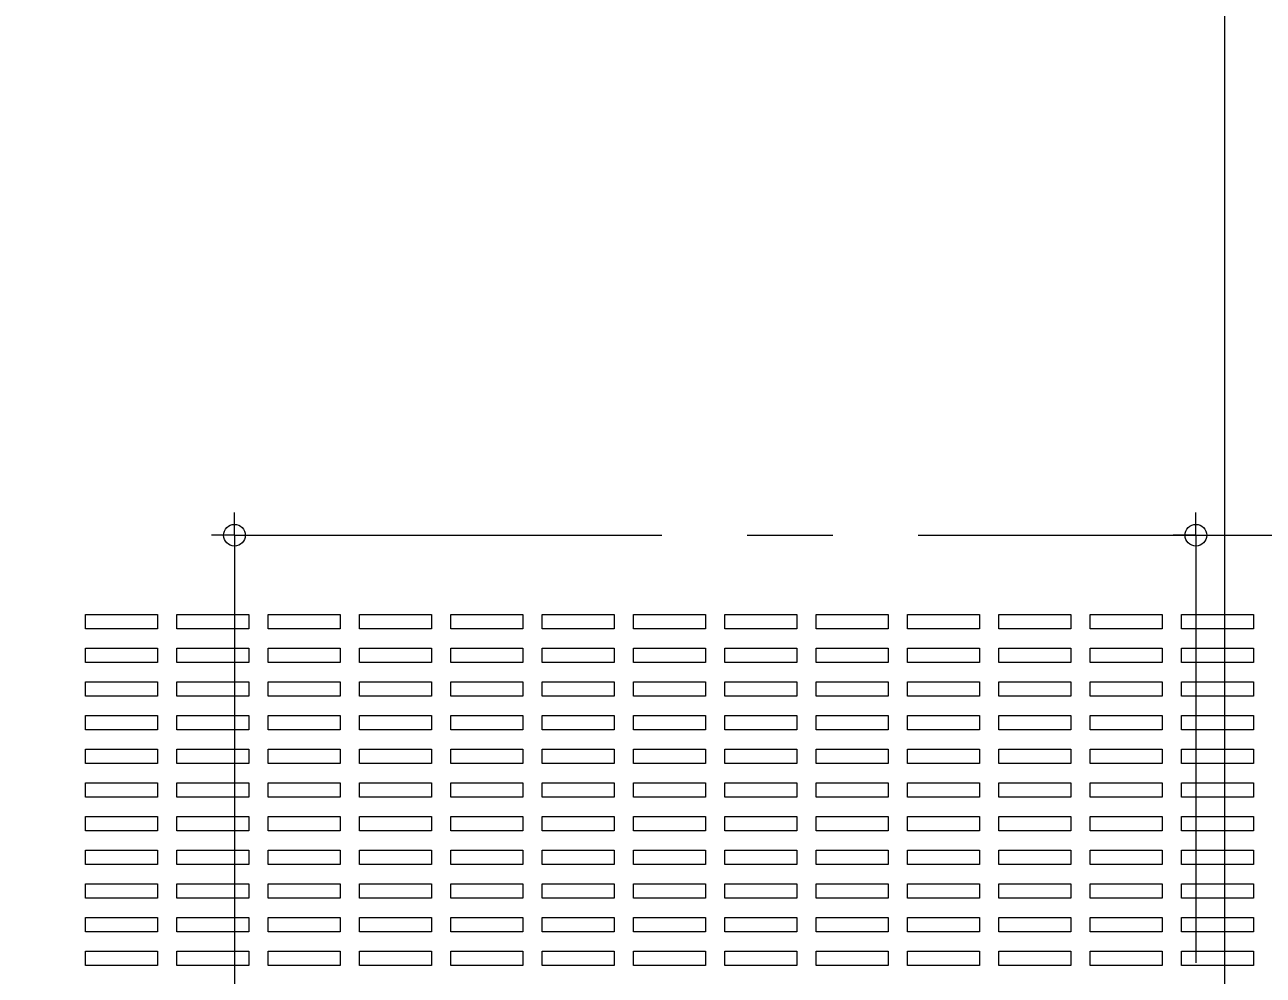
# Model space of a CAD drawing. Header units: millimetres. Extents: x 1 to 4201, y 2 to 2972.
# Drawn here: x 1629.4 to 1997.4, y 1404.4 to 1686.8 of the extents above; entities that cross this region are included whole.
import ezdxf

# ---------------------------------------------------------------- set-up
doc = ezdxf.new("R2010")
doc.units = ezdxf.units.MM
doc.header["$LTSCALE"] = 10
doc.linetypes.add('CENTERX2', pattern=[20.32, 12.7, -2.54, 2.54, -2.54])
doc.layers.add('A-TITLEBLOCK', color=7, linetype='Continuous', lineweight=15)
doc.styles.add('SLDTEXTSTYLE1', font='TXT', dxfattribs={"width": 0.7})
doc.dimstyles.new('SLDDIMSTYLE1', dxfattribs={"dimtxt": 60, "dimasz": 40.8, "dimexe": 0, "dimexo": 0.0625, "dimgap": 15, "dimtad": 2, "dimlfac": 0.7, "dimrnd": 1e-09, "dimzin": 12, "dimdsep": 46, "dimtxsty": 'SLDTEXTSTYLE1', "dimsah": 1, "dimcen": 0.09, "dimadec": 0, "dimazin": 3, "dimtfac": 1, "dimtofl": 0, "dimtmove": 0, "dimatfit": 3, "dimfxl": 0, "dimfrac": 2, "dimtolj": 1, "dimtzin": 12, "dimarcsym": 0})

# ---------------------------------------------------------------- blocks, each defined once
blk = doc.blocks.new('_D_1')
at = {"layer": 'A-TITLEBLOCK'}
for p, q in [((1977.45, 1535.14), (2129.46, 1535.14)), ((2109.46, 1303.72), (2109.46, 1535.14)), ((1977.45, 1303.72), (2129.46, 1303.72))]:
    blk.add_line(p, q, dxfattribs=at)
for points in [[(2109.46, 1535.14), (2104.38, 1494.34), (2114.54, 1494.34)], [(2109.46, 1303.72), (2114.54, 1344.52), (2104.38, 1344.52)]]:
    blk.add_solid(points, dxfattribs=at)
at = {"layer": 'A-TITLEBLOCK', "insert": (2032.12, 1385.25), "char_height": 60, "attachment_point": 1, "rotation": 90, "style": 'SLDTEXTSTYLE1'}
blk.add_mtext('162', dxfattribs=at)
blk = doc.blocks.new('_D_2')
at = {"layer": 'A-TITLEBLOCK'}
for p, q in [((1977.45, 1775.14), (2129.46, 1775.14)), ((2109.46, 1535.14), (2109.46, 1775.14)), ((1977.45, 1535.14), (2129.46, 1535.14))]:
    blk.add_line(p, q, dxfattribs=at)
for points in [[(2109.46, 1775.14), (2104.38, 1734.34), (2114.54, 1734.34)], [(2109.46, 1535.14), (2114.54, 1575.94), (2104.38, 1575.94)]]:
    blk.add_solid(points, dxfattribs=at)
at = {"layer": 'A-TITLEBLOCK', "insert": (2032.12, 1602.37), "char_height": 60, "attachment_point": 1, "rotation": 90, "style": 'SLDTEXTSTYLE1'}
blk.add_mtext('168', dxfattribs=at)
blk = doc.blocks.new('_D_6')
at = {"layer": 'A-TITLEBLOCK'}
for p, q in [((1691.73, 1528.36), (1691.73, 1132)), ((1218.87, 1303.72), (1218.87, 1132)), ((1218.87, 1152), (1691.73, 1152))]:
    blk.add_line(p, q, dxfattribs=at)
for points in [[(1218.87, 1152), (1259.67, 1146.92), (1259.67, 1157.08)], [(1691.73, 1152), (1650.93, 1157.08), (1650.93, 1146.92)]]:
    blk.add_solid(points, dxfattribs=at)
at = {"layer": 'A-TITLEBLOCK', "insert": (1413.72, 1229.34), "char_height": 60, "attachment_point": 1, "style": 'SLDTEXTSTYLE1'}
blk.add_mtext('331', dxfattribs=at)
blk = doc.blocks.new('_D_23')
at = {"layer": 'A-TITLEBLOCK'}
for p, q in [((878.87, 1260.86), (878.87, 2349.43)), ((1986.02, 1260.86), (1986.02, 2349.43)), ((878.87, 2329.43), (1986.02, 2329.43))]:
    blk.add_line(p, q, dxfattribs=at)
for points in [[(878.87, 2329.43), (919.67, 2324.35), (919.67, 2334.51)], [(1986.02, 2329.43), (1945.22, 2334.51), (1945.22, 2324.35)]]:
    blk.add_solid(points, dxfattribs=at)
at = {"layer": 'A-TITLEBLOCK', "insert": (1393.03, 2406.77), "char_height": 60, "attachment_point": 1, "style": 'SLDTEXTSTYLE1'}
blk.add_mtext('775', dxfattribs=at)
blk = doc.blocks.new('SW_CENTERMARKSYMBOL_4')
at = {"layer": 'A-TITLEBLOCK', "color": 0}
for p, q in [((0, 3.57), (0, 6.79)), ((-3.57, 0), (-6.79, 0)), ((0, 0), (-3.57, 0)), ((0, 0), (0, 3.57)), ((0, 0), (0, -3.57)), ((0, 0), (3.57, 0)), ((3.57, 0), (6.79, 0)), ((0, -3.57), (0, -6.79))]:
    blk.add_line(p, q, dxfattribs=at)
blk = doc.blocks.new('SW_CENTERMARKSYMBOL_5')
at = {"layer": 'A-TITLEBLOCK', "color": 0}
for p, q in [((0, 3.57), (0, 6.79)), ((-3.57, 0), (-6.79, 0)), ((0, 0), (-3.57, 0)), ((0, 0), (0, 3.57)), ((0, 0), (0, -3.57)), ((0, 0), (3.57, 0)), ((3.57, 0), (6.79, 0)), ((0, -3.57), (0, -6.79))]:
    blk.add_line(p, q, dxfattribs=at)

msp = doc.modelspace()

# ---------------------------------------------------------------- linework, layer by layer
at = {"color": 7, "linetype": 'Continuous', "lineweight": 15}
for p, q in [((1647.445, 1507.287), (1647.445, 1511.573)), ((1647.445, 1511.573), (1668.874, 1511.573)), ((1668.874, 1511.573), (1668.874, 1507.287)), ((1674.588, 1507.287), (1674.588, 1511.573)), ((1674.588, 1511.573), (1696.017, 1511.573)), ((1696.017, 1511.573), (1696.017, 1507.287)), ((1701.731, 1507.287), (1701.731, 1511.573)), ((1701.731, 1511.573), (1723.16, 1511.573)), ((1723.16, 1511.573), (1723.16, 1507.287)), ((1728.874, 1507.287), (1728.874, 1511.573)), ((1728.874, 1511.573), (1750.302, 1511.573)), ((1750.302, 1511.573), (1750.302, 1507.287)), ((1756.017, 1507.287), (1756.017, 1511.573)), ((1756.017, 1511.573), (1777.445, 1511.573)), ((1777.445, 1511.573), (1777.445, 1507.287)), ((1783.16, 1507.287), (1783.16, 1511.573)), ((1783.16, 1511.573), (1804.588, 1511.573)), ((1804.588, 1511.573), (1804.588, 1507.287)), ((1810.302, 1507.287), (1810.302, 1511.573)), ((1810.302, 1511.573), (1831.731, 1511.573)), ((1831.731, 1511.573), (1831.731, 1507.287)), ((1837.445, 1507.287), (1837.445, 1511.573)), ((1837.445, 1511.573), (1858.874, 1511.573)), ((1858.874, 1511.573), (1858.874, 1507.287)), ((1864.588, 1507.287), (1864.588, 1511.573)), ((1864.588, 1511.573), (1886.017, 1511.573)), ((1886.017, 1511.573), (1886.017, 1507.287)), ((1891.731, 1507.287), (1891.731, 1511.573)), ((1891.731, 1511.573), (1913.16, 1511.573)), ((1913.16, 1511.573), (1913.16, 1507.287)), ((1918.874, 1507.287), (1918.874, 1511.573)), ((1918.874, 1511.573), (1940.302, 1511.573)), ((1940.302, 1511.573), (1940.302, 1507.287)), ((1946.017, 1507.287), (1946.017, 1511.573)), ((1946.017, 1511.573), (1967.445, 1511.573)), ((1967.445, 1511.573), (1967.445, 1507.287)), ((1973.16, 1507.287), (1973.16, 1511.573)), ((1973.16, 1511.573), (1994.588, 1511.573)), ((1994.588, 1511.573), (1994.588, 1507.287)), ((1668.874, 1507.287), (1647.445, 1507.287)), ((1696.017, 1507.287), (1674.588, 1507.287)), ((1723.16, 1507.287), (1701.731, 1507.287)), ((1750.302, 1507.287), (1728.874, 1507.287)), ((1777.445, 1507.287), (1756.017, 1507.287)), ((1804.588, 1507.287), (1783.16, 1507.287)), ((1831.731, 1507.287), (1810.302, 1507.287)), ((1858.874, 1507.287), (1837.445, 1507.287)), ((1886.017, 1507.287), (1864.588, 1507.287)), ((1913.16, 1507.287), (1891.731, 1507.287)), ((1940.302, 1507.287), (1918.874, 1507.287)), ((1967.445, 1507.287), (1946.017, 1507.287)), ((1994.588, 1507.287), (1973.16, 1507.287)), ((1647.445, 1497.287), (1647.445, 1501.573)), ((1647.445, 1501.573), (1668.874, 1501.573)), ((1668.874, 1501.573), (1668.874, 1497.287)), ((1674.588, 1497.287), (1674.588, 1501.573)), ((1674.588, 1501.573), (1696.017, 1501.573)), ((1696.017, 1501.573), (1696.017, 1497.287)), ((1701.731, 1497.287), (1701.731, 1501.573)), ((1701.731, 1501.573), (1723.16, 1501.573)), ((1723.16, 1501.573), (1723.16, 1497.287)), ((1728.874, 1497.287), (1728.874, 1501.573)), ((1728.874, 1501.573), (1750.302, 1501.573)), ((1750.302, 1501.573), (1750.302, 1497.287)), ((1756.017, 1497.287), (1756.017, 1501.573)), ((1756.017, 1501.573), (1777.445, 1501.573)), ((1777.445, 1501.573), (1777.445, 1497.287)), ((1783.16, 1497.287), (1783.16, 1501.573)), ((1783.16, 1501.573), (1804.588, 1501.573)), ((1804.588, 1501.573), (1804.588, 1497.287)), ((1810.302, 1497.287), (1810.302, 1501.573)), ((1810.302, 1501.573), (1831.731, 1501.573)), ((1831.731, 1501.573), (1831.731, 1497.287)), ((1837.445, 1497.287), (1837.445, 1501.573)), ((1837.445, 1501.573), (1858.874, 1501.573)), ((1858.874, 1501.573), (1858.874, 1497.287)), ((1864.588, 1497.287), (1864.588, 1501.573)), ((1864.588, 1501.573), (1886.017, 1501.573)), ((1886.017, 1501.573), (1886.017, 1497.287)), ((1891.731, 1497.287), (1891.731, 1501.573)), ((1891.731, 1501.573), (1913.16, 1501.573)), ((1913.16, 1501.573), (1913.16, 1497.287)), ((1918.874, 1497.287), (1918.874, 1501.573)), ((1918.874, 1501.573), (1940.302, 1501.573)), ((1940.302, 1501.573), (1940.302, 1497.287)), ((1946.017, 1497.287), (1946.017, 1501.573)), ((1946.017, 1501.573), (1967.445, 1501.573)), ((1967.445, 1501.573), (1967.445, 1497.287)), ((1973.16, 1497.287), (1973.16, 1501.573)), ((1973.16, 1501.573), (1994.588, 1501.573)), ((1994.588, 1501.573), (1994.588, 1497.287)), ((1668.874, 1497.287), (1647.445, 1497.287)), ((1696.017, 1497.287), (1674.588, 1497.287)), ((1723.16, 1497.287), (1701.731, 1497.287)), ((1750.302, 1497.287), (1728.874, 1497.287)), ((1777.445, 1497.287), (1756.017, 1497.287)), ((1804.588, 1497.287), (1783.16, 1497.287)), ((1831.731, 1497.287), (1810.302, 1497.287)), ((1858.874, 1497.287), (1837.445, 1497.287)), ((1886.017, 1497.287), (1864.588, 1497.287)), ((1913.16, 1497.287), (1891.731, 1497.287)), ((1940.302, 1497.287), (1918.874, 1497.287)), ((1967.445, 1497.287), (1946.017, 1497.287)), ((1994.588, 1497.287), (1973.16, 1497.287)), ((1647.445, 1487.287), (1647.445, 1491.573)), ((1647.445, 1491.573), (1668.874, 1491.573)), ((1668.874, 1491.573), (1668.874, 1487.287)), ((1674.588, 1487.287), (1674.588, 1491.573)), ((1674.588, 1491.573), (1696.017, 1491.573)), ((1696.017, 1491.573), (1696.017, 1487.287)), ((1701.731, 1487.287), (1701.731, 1491.573)), ((1701.731, 1491.573), (1723.16, 1491.573)), ((1723.16, 1491.573), (1723.16, 1487.287)), ((1728.874, 1487.287), (1728.874, 1491.573)), ((1728.874, 1491.573), (1750.302, 1491.573)), ((1750.302, 1491.573), (1750.302, 1487.287)), ((1756.017, 1487.287), (1756.017, 1491.573)), ((1756.017, 1491.573), (1777.445, 1491.573)), ((1777.445, 1491.573), (1777.445, 1487.287)), ((1783.16, 1487.287), (1783.16, 1491.573)), ((1783.16, 1491.573), (1804.588, 1491.573)), ((1804.588, 1491.573), (1804.588, 1487.287)), ((1810.302, 1487.287), (1810.302, 1491.573)), ((1810.302, 1491.573), (1831.731, 1491.573)), ((1831.731, 1491.573), (1831.731, 1487.287)), ((1837.445, 1487.287), (1837.445, 1491.573)), ((1837.445, 1491.573), (1858.874, 1491.573)), ((1858.874, 1491.573), (1858.874, 1487.287)), ((1864.588, 1487.287), (1864.588, 1491.573)), ((1864.588, 1491.573), (1886.017, 1491.573)), ((1886.017, 1491.573), (1886.017, 1487.287)), ((1891.731, 1487.287), (1891.731, 1491.573)), ((1891.731, 1491.573), (1913.16, 1491.573)), ((1913.16, 1491.573), (1913.16, 1487.287)), ((1918.874, 1487.287), (1918.874, 1491.573)), ((1918.874, 1491.573), (1940.302, 1491.573)), ((1940.302, 1491.573), (1940.302, 1487.287)), ((1946.017, 1487.287), (1946.017, 1491.573)), ((1946.017, 1491.573), (1967.445, 1491.573)), ((1967.445, 1491.573), (1967.445, 1487.287)), ((1973.16, 1487.287), (1973.16, 1491.573)), ((1973.16, 1491.573), (1994.588, 1491.573)), ((1994.588, 1491.573), (1994.588, 1487.287)), ((1668.874, 1487.287), (1647.445, 1487.287)), ((1696.017, 1487.287), (1674.588, 1487.287)), ((1723.16, 1487.287), (1701.731, 1487.287)), ((1750.302, 1487.287), (1728.874, 1487.287)), ((1777.445, 1487.287), (1756.017, 1487.287)), ((1804.588, 1487.287), (1783.16, 1487.287)), ((1831.731, 1487.287), (1810.302, 1487.287)), ((1858.874, 1487.287), (1837.445, 1487.287)), ((1886.017, 1487.287), (1864.588, 1487.287)), ((1913.16, 1487.287), (1891.731, 1487.287)), ((1940.302, 1487.287), (1918.874, 1487.287)), ((1967.445, 1487.287), (1946.017, 1487.287)), ((1994.588, 1487.287), (1973.16, 1487.287)), ((1647.445, 1477.287), (1647.445, 1481.573)), ((1647.445, 1481.573), (1668.874, 1481.573)), ((1668.874, 1481.573), (1668.874, 1477.287)), ((1674.588, 1477.287), (1674.588, 1481.573)), ((1674.588, 1481.573), (1696.017, 1481.573)), ((1696.017, 1481.573), (1696.017, 1477.287)), ((1701.731, 1477.287), (1701.731, 1481.573)), ((1701.731, 1481.573), (1723.16, 1481.573)), ((1723.16, 1481.573), (1723.16, 1477.287)), ((1728.874, 1477.287), (1728.874, 1481.573)), ((1728.874, 1481.573), (1750.302, 1481.573)), ((1750.302, 1481.573), (1750.302, 1477.287)), ((1756.017, 1477.287), (1756.017, 1481.573)), ((1756.017, 1481.573), (1777.445, 1481.573)), ((1777.445, 1481.573), (1777.445, 1477.287)), ((1783.16, 1477.287), (1783.16, 1481.573)), ((1783.16, 1481.573), (1804.588, 1481.573)), ((1804.588, 1481.573), (1804.588, 1477.287)), ((1810.302, 1477.287), (1810.302, 1481.573)), ((1810.302, 1481.573), (1831.731, 1481.573)), ((1831.731, 1481.573), (1831.731, 1477.287)), ((1837.445, 1477.287), (1837.445, 1481.573)), ((1837.445, 1481.573), (1858.874, 1481.573)), ((1858.874, 1481.573), (1858.874, 1477.287)), ((1864.588, 1477.287), (1864.588, 1481.573)), ((1864.588, 1481.573), (1886.017, 1481.573)), ((1886.017, 1481.573), (1886.017, 1477.287)), ((1891.731, 1477.287), (1891.731, 1481.573)), ((1891.731, 1481.573), (1913.16, 1481.573)), ((1913.16, 1481.573), (1913.16, 1477.287)), ((1918.874, 1477.287), (1918.874, 1481.573)), ((1918.874, 1481.573), (1940.302, 1481.573)), ((1940.302, 1481.573), (1940.302, 1477.287)), ((1946.017, 1477.287), (1946.017, 1481.573)), ((1946.017, 1481.573), (1967.445, 1481.573)), ((1967.445, 1481.573), (1967.445, 1477.287)), ((1973.16, 1477.287), (1973.16, 1481.573)), ((1973.16, 1481.573), (1994.588, 1481.573)), ((1994.588, 1481.573), (1994.588, 1477.287)), ((1668.874, 1477.287), (1647.445, 1477.287)), ((1696.017, 1477.287), (1674.588, 1477.287)), ((1723.16, 1477.287), (1701.731, 1477.287)), ((1750.302, 1477.287), (1728.874, 1477.287)), ((1777.445, 1477.287), (1756.017, 1477.287)), ((1804.588, 1477.287), (1783.16, 1477.287)), ((1831.731, 1477.287), (1810.302, 1477.287)), ((1858.874, 1477.287), (1837.445, 1477.287)), ((1886.017, 1477.287), (1864.588, 1477.287)), ((1913.16, 1477.287), (1891.731, 1477.287)), ((1940.302, 1477.287), (1918.874, 1477.287)), ((1967.445, 1477.287), (1946.017, 1477.287)), ((1994.588, 1477.287), (1973.16, 1477.287)), ((1647.445, 1467.287), (1647.445, 1471.573)), ((1647.445, 1471.573), (1668.874, 1471.573)), ((1668.874, 1471.573), (1668.874, 1467.287)), ((1674.588, 1467.287), (1674.588, 1471.573)), ((1674.588, 1471.573), (1696.017, 1471.573)), ((1696.017, 1471.573), (1696.017, 1467.287)), ((1701.731, 1467.287), (1701.731, 1471.573)), ((1701.731, 1471.573), (1723.16, 1471.573)), ((1723.16, 1471.573), (1723.16, 1467.287)), ((1728.874, 1467.287), (1728.874, 1471.573)), ((1728.874, 1471.573), (1750.302, 1471.573)), ((1750.302, 1471.573), (1750.302, 1467.287)), ((1756.017, 1467.287), (1756.017, 1471.573)), ((1756.017, 1471.573), (1777.445, 1471.573)), ((1777.445, 1471.573), (1777.445, 1467.287)), ((1783.16, 1467.287), (1783.16, 1471.573)), ((1783.16, 1471.573), (1804.588, 1471.573)), ((1804.588, 1471.573), (1804.588, 1467.287)), ((1810.302, 1467.287), (1810.302, 1471.573)), ((1810.302, 1471.573), (1831.731, 1471.573)), ((1831.731, 1471.573), (1831.731, 1467.287)), ((1837.445, 1467.287), (1837.445, 1471.573)), ((1837.445, 1471.573), (1858.874, 1471.573)), ((1858.874, 1471.573), (1858.874, 1467.287)), ((1864.588, 1467.287), (1864.588, 1471.573)), ((1864.588, 1471.573), (1886.017, 1471.573)), ((1886.017, 1471.573), (1886.017, 1467.287)), ((1891.731, 1467.287), (1891.731, 1471.573)), ((1891.731, 1471.573), (1913.16, 1471.573)), ((1913.16, 1471.573), (1913.16, 1467.287)), ((1918.874, 1467.287), (1918.874, 1471.573)), ((1918.874, 1471.573), (1940.302, 1471.573)), ((1940.302, 1471.573), (1940.302, 1467.287)), ((1946.017, 1467.287), (1946.017, 1471.573)), ((1946.017, 1471.573), (1967.445, 1471.573)), ((1967.445, 1471.573), (1967.445, 1467.287)), ((1973.16, 1467.287), (1973.16, 1471.573)), ((1973.16, 1471.573), (1994.588, 1471.573)), ((1994.588, 1471.573), (1994.588, 1467.287)), ((1668.874, 1467.287), (1647.445, 1467.287)), ((1696.017, 1467.287), (1674.588, 1467.287)), ((1723.16, 1467.287), (1701.731, 1467.287)), ((1750.302, 1467.287), (1728.874, 1467.287)), ((1777.445, 1467.287), (1756.017, 1467.287)), ((1804.588, 1467.287), (1783.16, 1467.287)), ((1831.731, 1467.287), (1810.302, 1467.287)), ((1858.874, 1467.287), (1837.445, 1467.287)), ((1886.017, 1467.287), (1864.588, 1467.287)), ((1913.16, 1467.287), (1891.731, 1467.287)), ((1940.302, 1467.287), (1918.874, 1467.287)), ((1967.445, 1467.287), (1946.017, 1467.287)), ((1994.588, 1467.287), (1973.16, 1467.287)), ((1647.445, 1457.287), (1647.445, 1461.573)), ((1647.445, 1461.573), (1668.874, 1461.573)), ((1668.874, 1461.573), (1668.874, 1457.287)), ((1674.588, 1457.287), (1674.588, 1461.573)), ((1674.588, 1461.573), (1696.017, 1461.573)), ((1696.017, 1461.573), (1696.017, 1457.287)), ((1701.731, 1457.287), (1701.731, 1461.573)), ((1701.731, 1461.573), (1723.16, 1461.573)), ((1723.16, 1461.573), (1723.16, 1457.287)), ((1728.874, 1457.287), (1728.874, 1461.573)), ((1728.874, 1461.573), (1750.302, 1461.573)), ((1750.302, 1461.573), (1750.302, 1457.287)), ((1756.017, 1457.287), (1756.017, 1461.573)), ((1756.017, 1461.573), (1777.445, 1461.573)), ((1777.445, 1461.573), (1777.445, 1457.287)), ((1783.16, 1457.287), (1783.16, 1461.573)), ((1783.16, 1461.573), (1804.588, 1461.573)), ((1804.588, 1461.573), (1804.588, 1457.287)), ((1810.302, 1457.287), (1810.302, 1461.573)), ((1810.302, 1461.573), (1831.731, 1461.573)), ((1831.731, 1461.573), (1831.731, 1457.287)), ((1837.445, 1457.287), (1837.445, 1461.573)), ((1837.445, 1461.573), (1858.874, 1461.573)), ((1858.874, 1461.573), (1858.874, 1457.287)), ((1864.588, 1457.287), (1864.588, 1461.573)), ((1864.588, 1461.573), (1886.017, 1461.573)), ((1886.017, 1461.573), (1886.017, 1457.287)), ((1891.731, 1457.287), (1891.731, 1461.573)), ((1891.731, 1461.573), (1913.16, 1461.573)), ((1913.16, 1461.573), (1913.16, 1457.287)), ((1918.874, 1457.287), (1918.874, 1461.573)), ((1918.874, 1461.573), (1940.302, 1461.573)), ((1940.302, 1461.573), (1940.302, 1457.287)), ((1946.017, 1457.287), (1946.017, 1461.573)), ((1946.017, 1461.573), (1967.445, 1461.573)), ((1967.445, 1461.573), (1967.445, 1457.287)), ((1973.16, 1457.287), (1973.16, 1461.573)), ((1973.16, 1461.573), (1994.588, 1461.573)), ((1994.588, 1461.573), (1994.588, 1457.287)), ((1668.874, 1457.287), (1647.445, 1457.287)), ((1696.017, 1457.287), (1674.588, 1457.287)), ((1723.16, 1457.287), (1701.731, 1457.287)), ((1750.302, 1457.287), (1728.874, 1457.287)), ((1777.445, 1457.287), (1756.017, 1457.287)), ((1804.588, 1457.287), (1783.16, 1457.287)), ((1831.731, 1457.287), (1810.302, 1457.287)), ((1858.874, 1457.287), (1837.445, 1457.287)), ((1886.017, 1457.287), (1864.588, 1457.287)), ((1913.16, 1457.287), (1891.731, 1457.287)), ((1940.302, 1457.287), (1918.874, 1457.287)), ((1967.445, 1457.287), (1946.017, 1457.287)), ((1994.588, 1457.287), (1973.16, 1457.287)), ((1647.445, 1447.287), (1647.445, 1451.573)), ((1647.445, 1451.573), (1668.874, 1451.573)), ((1668.874, 1451.573), (1668.874, 1447.287)), ((1674.588, 1447.287), (1674.588, 1451.573)), ((1674.588, 1451.573), (1696.017, 1451.573)), ((1696.017, 1451.573), (1696.017, 1447.287)), ((1701.731, 1447.287), (1701.731, 1451.573)), ((1701.731, 1451.573), (1723.16, 1451.573)), ((1723.16, 1451.573), (1723.16, 1447.287)), ((1728.874, 1447.287), (1728.874, 1451.573)), ((1728.874, 1451.573), (1750.302, 1451.573)), ((1750.302, 1451.573), (1750.302, 1447.287)), ((1756.017, 1447.287), (1756.017, 1451.573)), ((1756.017, 1451.573), (1777.445, 1451.573)), ((1777.445, 1451.573), (1777.445, 1447.287)), ((1783.16, 1447.287), (1783.16, 1451.573)), ((1783.16, 1451.573), (1804.588, 1451.573)), ((1804.588, 1451.573), (1804.588, 1447.287)), ((1810.302, 1447.287), (1810.302, 1451.573)), ((1810.302, 1451.573), (1831.731, 1451.573)), ((1831.731, 1451.573), (1831.731, 1447.287)), ((1837.445, 1447.287), (1837.445, 1451.573)), ((1837.445, 1451.573), (1858.874, 1451.573)), ((1858.874, 1451.573), (1858.874, 1447.287)), ((1864.588, 1447.287), (1864.588, 1451.573)), ((1864.588, 1451.573), (1886.017, 1451.573)), ((1886.017, 1451.573), (1886.017, 1447.287)), ((1891.731, 1447.287), (1891.731, 1451.573)), ((1891.731, 1451.573), (1913.16, 1451.573)), ((1913.16, 1451.573), (1913.16, 1447.287)), ((1918.874, 1447.287), (1918.874, 1451.573)), ((1918.874, 1451.573), (1940.302, 1451.573)), ((1940.302, 1451.573), (1940.302, 1447.287)), ((1946.017, 1447.287), (1946.017, 1451.573)), ((1946.017, 1451.573), (1967.445, 1451.573)), ((1967.445, 1451.573), (1967.445, 1447.287)), ((1973.16, 1447.287), (1973.16, 1451.573)), ((1973.16, 1451.573), (1994.588, 1451.573)), ((1994.588, 1451.573), (1994.588, 1447.287)), ((1668.874, 1447.287), (1647.445, 1447.287)), ((1696.017, 1447.287), (1674.588, 1447.287)), ((1723.16, 1447.287), (1701.731, 1447.287)), ((1750.302, 1447.287), (1728.874, 1447.287)), ((1777.445, 1447.287), (1756.017, 1447.287)), ((1804.588, 1447.287), (1783.16, 1447.287)), ((1831.731, 1447.287), (1810.302, 1447.287)), ((1858.874, 1447.287), (1837.445, 1447.287)), ((1886.017, 1447.287), (1864.588, 1447.287)), ((1913.16, 1447.287), (1891.731, 1447.287)), ((1940.302, 1447.287), (1918.874, 1447.287)), ((1967.445, 1447.287), (1946.017, 1447.287)), ((1994.588, 1447.287), (1973.16, 1447.287)), ((1647.445, 1437.287), (1647.445, 1441.573)), ((1647.445, 1441.573), (1668.874, 1441.573)), ((1668.874, 1441.573), (1668.874, 1437.287)), ((1674.588, 1437.287), (1674.588, 1441.573)), ((1674.588, 1441.573), (1696.017, 1441.573)), ((1696.017, 1441.573), (1696.017, 1437.287)), ((1701.731, 1437.287), (1701.731, 1441.573)), ((1701.731, 1441.573), (1723.16, 1441.573)), ((1723.16, 1441.573), (1723.16, 1437.287)), ((1728.874, 1437.287), (1728.874, 1441.573)), ((1728.874, 1441.573), (1750.302, 1441.573)), ((1750.302, 1441.573), (1750.302, 1437.287)), ((1756.017, 1437.287), (1756.017, 1441.573)), ((1756.017, 1441.573), (1777.445, 1441.573)), ((1777.445, 1441.573), (1777.445, 1437.287)), ((1783.16, 1437.287), (1783.16, 1441.573)), ((1783.16, 1441.573), (1804.588, 1441.573)), ((1804.588, 1441.573), (1804.588, 1437.287)), ((1810.302, 1437.287), (1810.302, 1441.573)), ((1810.302, 1441.573), (1831.731, 1441.573)), ((1831.731, 1441.573), (1831.731, 1437.287)), ((1837.445, 1437.287), (1837.445, 1441.573)), ((1837.445, 1441.573), (1858.874, 1441.573)), ((1858.874, 1441.573), (1858.874, 1437.287)), ((1864.588, 1437.287), (1864.588, 1441.573)), ((1864.588, 1441.573), (1886.017, 1441.573)), ((1886.017, 1441.573), (1886.017, 1437.287)), ((1891.731, 1437.287), (1891.731, 1441.573)), ((1891.731, 1441.573), (1913.16, 1441.573)), ((1913.16, 1441.573), (1913.16, 1437.287)), ((1918.874, 1437.287), (1918.874, 1441.573)), ((1918.874, 1441.573), (1940.302, 1441.573)), ((1940.302, 1441.573), (1940.302, 1437.287)), ((1946.017, 1437.287), (1946.017, 1441.573)), ((1946.017, 1441.573), (1967.445, 1441.573)), ((1967.445, 1441.573), (1967.445, 1437.287)), ((1973.16, 1437.287), (1973.16, 1441.573)), ((1973.16, 1441.573), (1994.588, 1441.573)), ((1994.588, 1441.573), (1994.588, 1437.287)), ((1668.874, 1437.287), (1647.445, 1437.287)), ((1696.017, 1437.287), (1674.588, 1437.287)), ((1723.16, 1437.287), (1701.731, 1437.287)), ((1750.302, 1437.287), (1728.874, 1437.287)), ((1777.445, 1437.287), (1756.017, 1437.287)), ((1804.588, 1437.287), (1783.16, 1437.287)), ((1831.731, 1437.287), (1810.302, 1437.287)), ((1858.874, 1437.287), (1837.445, 1437.287)), ((1886.017, 1437.287), (1864.588, 1437.287)), ((1913.16, 1437.287), (1891.731, 1437.287)), ((1940.302, 1437.287), (1918.874, 1437.287)), ((1967.445, 1437.287), (1946.017, 1437.287)), ((1994.588, 1437.287), (1973.16, 1437.287)), ((1647.445, 1427.287), (1647.445, 1431.573)), ((1647.445, 1431.573), (1668.874, 1431.573)), ((1668.874, 1431.573), (1668.874, 1427.287)), ((1674.588, 1427.287), (1674.588, 1431.573)), ((1674.588, 1431.573), (1696.017, 1431.573)), ((1696.017, 1431.573), (1696.017, 1427.287)), ((1701.731, 1427.287), (1701.731, 1431.573)), ((1701.731, 1431.573), (1723.16, 1431.573)), ((1723.16, 1431.573), (1723.16, 1427.287)), ((1728.874, 1427.287), (1728.874, 1431.573)), ((1728.874, 1431.573), (1750.302, 1431.573)), ((1750.302, 1431.573), (1750.302, 1427.287)), ((1756.017, 1427.287), (1756.017, 1431.573)), ((1756.017, 1431.573), (1777.445, 1431.573)), ((1777.445, 1431.573), (1777.445, 1427.287)), ((1783.16, 1427.287), (1783.16, 1431.573)), ((1783.16, 1431.573), (1804.588, 1431.573)), ((1804.588, 1431.573), (1804.588, 1427.287)), ((1810.302, 1427.287), (1810.302, 1431.573)), ((1810.302, 1431.573), (1831.731, 1431.573)), ((1831.731, 1431.573), (1831.731, 1427.287)), ((1837.445, 1427.287), (1837.445, 1431.573)), ((1837.445, 1431.573), (1858.874, 1431.573)), ((1858.874, 1431.573), (1858.874, 1427.287)), ((1864.588, 1427.287), (1864.588, 1431.573)), ((1864.588, 1431.573), (1886.017, 1431.573)), ((1886.017, 1431.573), (1886.017, 1427.287)), ((1891.731, 1427.287), (1891.731, 1431.573)), ((1891.731, 1431.573), (1913.16, 1431.573)), ((1913.16, 1431.573), (1913.16, 1427.287)), ((1918.874, 1427.287), (1918.874, 1431.573)), ((1918.874, 1431.573), (1940.302, 1431.573)), ((1940.302, 1431.573), (1940.302, 1427.287)), ((1946.017, 1427.287), (1946.017, 1431.573)), ((1946.017, 1431.573), (1967.445, 1431.573)), ((1967.445, 1431.573), (1967.445, 1427.287)), ((1973.16, 1427.287), (1973.16, 1431.573)), ((1973.16, 1431.573), (1994.588, 1431.573)), ((1994.588, 1431.573), (1994.588, 1427.287)), ((1668.874, 1427.287), (1647.445, 1427.287)), ((1696.017, 1427.287), (1674.588, 1427.287)), ((1723.16, 1427.287), (1701.731, 1427.287)), ((1750.302, 1427.287), (1728.874, 1427.287)), ((1777.445, 1427.287), (1756.017, 1427.287)), ((1804.588, 1427.287), (1783.16, 1427.287)), ((1831.731, 1427.287), (1810.302, 1427.287)), ((1858.874, 1427.287), (1837.445, 1427.287)), ((1886.017, 1427.287), (1864.588, 1427.287)), ((1913.16, 1427.287), (1891.731, 1427.287)), ((1940.302, 1427.287), (1918.874, 1427.287)), ((1967.445, 1427.287), (1946.017, 1427.287)), ((1994.588, 1427.287), (1973.16, 1427.287)), ((1647.445, 1417.287), (1647.445, 1421.573)), ((1647.445, 1421.573), (1668.874, 1421.573)), ((1668.874, 1421.573), (1668.874, 1417.287)), ((1674.588, 1417.287), (1674.588, 1421.573)), ((1674.588, 1421.573), (1696.017, 1421.573)), ((1696.017, 1421.573), (1696.017, 1417.287)), ((1701.731, 1417.287), (1701.731, 1421.573)), ((1701.731, 1421.573), (1723.16, 1421.573)), ((1723.16, 1421.573), (1723.16, 1417.287)), ((1728.874, 1417.287), (1728.874, 1421.573)), ((1728.874, 1421.573), (1750.302, 1421.573)), ((1750.302, 1421.573), (1750.302, 1417.287)), ((1756.017, 1417.287), (1756.017, 1421.573)), ((1756.017, 1421.573), (1777.445, 1421.573)), ((1777.445, 1421.573), (1777.445, 1417.287)), ((1783.16, 1417.287), (1783.16, 1421.573)), ((1783.16, 1421.573), (1804.588, 1421.573)), ((1804.588, 1421.573), (1804.588, 1417.287)), ((1810.302, 1417.287), (1810.302, 1421.573)), ((1810.302, 1421.573), (1831.731, 1421.573)), ((1831.731, 1421.573), (1831.731, 1417.287)), ((1837.445, 1417.287), (1837.445, 1421.573)), ((1837.445, 1421.573), (1858.874, 1421.573)), ((1858.874, 1421.573), (1858.874, 1417.287)), ((1864.588, 1417.287), (1864.588, 1421.573)), ((1864.588, 1421.573), (1886.017, 1421.573)), ((1886.017, 1421.573), (1886.017, 1417.287)), ((1891.731, 1417.287), (1891.731, 1421.573)), ((1891.731, 1421.573), (1913.16, 1421.573)), ((1913.16, 1421.573), (1913.16, 1417.287)), ((1918.874, 1417.287), (1918.874, 1421.573)), ((1918.874, 1421.573), (1940.302, 1421.573)), ((1940.302, 1421.573), (1940.302, 1417.287)), ((1946.017, 1417.287), (1946.017, 1421.573)), ((1946.017, 1421.573), (1967.445, 1421.573)), ((1967.445, 1421.573), (1967.445, 1417.287)), ((1973.16, 1417.287), (1973.16, 1421.573)), ((1973.16, 1421.573), (1994.588, 1421.573)), ((1994.588, 1421.573), (1994.588, 1417.287)), ((1668.874, 1417.287), (1647.445, 1417.287)), ((1696.017, 1417.287), (1674.588, 1417.287)), ((1723.16, 1417.287), (1701.731, 1417.287)), ((1750.302, 1417.287), (1728.874, 1417.287)), ((1777.445, 1417.287), (1756.017, 1417.287)), ((1804.588, 1417.287), (1783.16, 1417.287)), ((1831.731, 1417.287), (1810.302, 1417.287)), ((1858.874, 1417.287), (1837.445, 1417.287)), ((1886.017, 1417.287), (1864.588, 1417.287)), ((1913.16, 1417.287), (1891.731, 1417.287)), ((1940.302, 1417.287), (1918.874, 1417.287)), ((1967.445, 1417.287), (1946.017, 1417.287)), ((1994.588, 1417.287), (1973.16, 1417.287)), ((1647.445, 1407.287), (1647.445, 1411.573)), ((1647.445, 1411.573), (1668.874, 1411.573)), ((1668.874, 1411.573), (1668.874, 1407.287)), ((1674.588, 1407.287), (1674.588, 1411.573)), ((1674.588, 1411.573), (1696.017, 1411.573)), ((1696.017, 1411.573), (1696.017, 1407.287)), ((1701.731, 1407.287), (1701.731, 1411.573)), ((1701.731, 1411.573), (1723.16, 1411.573)), ((1723.16, 1411.573), (1723.16, 1407.287)), ((1728.874, 1407.287), (1728.874, 1411.573)), ((1728.874, 1411.573), (1750.302, 1411.573)), ((1750.302, 1411.573), (1750.302, 1407.287)), ((1756.017, 1407.287), (1756.017, 1411.573)), ((1756.017, 1411.573), (1777.445, 1411.573)), ((1777.445, 1411.573), (1777.445, 1407.287)), ((1783.16, 1407.287), (1783.16, 1411.573)), ((1783.16, 1411.573), (1804.588, 1411.573)), ((1804.588, 1411.573), (1804.588, 1407.287)), ((1810.302, 1407.287), (1810.302, 1411.573)), ((1810.302, 1411.573), (1831.731, 1411.573)), ((1831.731, 1411.573), (1831.731, 1407.287)), ((1837.445, 1407.287), (1837.445, 1411.573)), ((1837.445, 1411.573), (1858.874, 1411.573)), ((1858.874, 1411.573), (1858.874, 1407.287)), ((1864.588, 1407.287), (1864.588, 1411.573)), ((1864.588, 1411.573), (1886.017, 1411.573)), ((1886.017, 1411.573), (1886.017, 1407.287)), ((1891.731, 1407.287), (1891.731, 1411.573)), ((1891.731, 1411.573), (1913.16, 1411.573)), ((1913.16, 1411.573), (1913.16, 1407.287)), ((1918.874, 1407.287), (1918.874, 1411.573)), ((1918.874, 1411.573), (1940.302, 1411.573)), ((1940.302, 1411.573), (1940.302, 1407.287)), ((1946.017, 1407.287), (1946.017, 1411.573)), ((1946.017, 1411.573), (1967.445, 1411.573)), ((1967.445, 1411.573), (1967.445, 1407.287)), ((1973.16, 1407.287), (1973.16, 1411.573)), ((1973.16, 1411.573), (1994.588, 1411.573)), ((1994.588, 1411.573), (1994.588, 1407.287)), ((1668.874, 1407.287), (1647.445, 1407.287)), ((1696.017, 1407.287), (1674.588, 1407.287)), ((1723.16, 1407.287), (1701.731, 1407.287)), ((1750.302, 1407.287), (1728.874, 1407.287)), ((1777.445, 1407.287), (1756.017, 1407.287)), ((1804.588, 1407.287), (1783.16, 1407.287)), ((1831.731, 1407.287), (1810.302, 1407.287)), ((1858.874, 1407.287), (1837.445, 1407.287)), ((1886.017, 1407.287), (1864.588, 1407.287)), ((1913.16, 1407.287), (1891.731, 1407.287)), ((1940.302, 1407.287), (1918.874, 1407.287)), ((1967.445, 1407.287), (1946.017, 1407.287)), ((1994.588, 1407.287), (1973.16, 1407.287))]:
    msp.add_line(p, q, dxfattribs=at)
for centre in [(1691.731, 1535.144), (1977.445, 1535.144)]:
    msp.add_circle(centre, 3.214, dxfattribs=at)
at = {"layer": 'A-TITLEBLOCK', "linetype": 'CENTERX2'}
for p, q in [((1691.731, 1535.144), (1977.445, 1535.144)), ((1691.731, 1535.144), (1691.731, 1303.716)), ((1977.445, 1535.144), (1977.445, 1303.716))]:
    msp.add_line(p, q, dxfattribs=at)

# ---------------------------------------------------------------- block references
at = {"layer": 'A-TITLEBLOCK'}
for name, p in [('SW_CENTERMARKSYMBOL_5', (1691.731, 1535.144)), ('SW_CENTERMARKSYMBOL_4', (1977.445, 1535.144))]:
    msp.add_blockref(name, p, dxfattribs=at)

# ---------------------------------------------------------------- dimensions: what is measured, and where the dimension line sits
for base, p1, p2, picture, middle in [((1986.017, 2329.43), (878.874, 1260.858), (1986.017, 1260.858), '_D_23', (1432.445, 2329.43)), ((1691.731, 1151.998), (1218.874, 1303.716), (1691.731, 1528.358), '_D_6', (1453.221, 1151.998))]:
    dim = msp.add_linear_dim(base=base, p1=p1, p2=p2, dimstyle='SLDDIMSTYLE1', dxfattribs=at)
    dim.commit()
    dim.dimension.update_dxf_attribs({"geometry": picture, "text_midpoint": middle, "dimtype": 160})
for base, p1, p2, picture, middle in [((2109.461, 1775.144), (1977.445, 1535.144), (1977.445, 1775.144), '_D_2', (2109.461, 1641.788)), ((2109.461, 1535.144), (1977.445, 1303.716), (1977.445, 1535.144), '_D_1', (2109.461, 1424.713))]:
    dim = msp.add_linear_dim(base=base, p1=p1, p2=p2, angle=90, dimstyle='SLDDIMSTYLE1', dxfattribs=at)
    dim.commit()
    dim.dimension.update_dxf_attribs({"geometry": picture, "text_midpoint": middle, "dimtype": 160})

doc.saveas('drawing.dxf')
